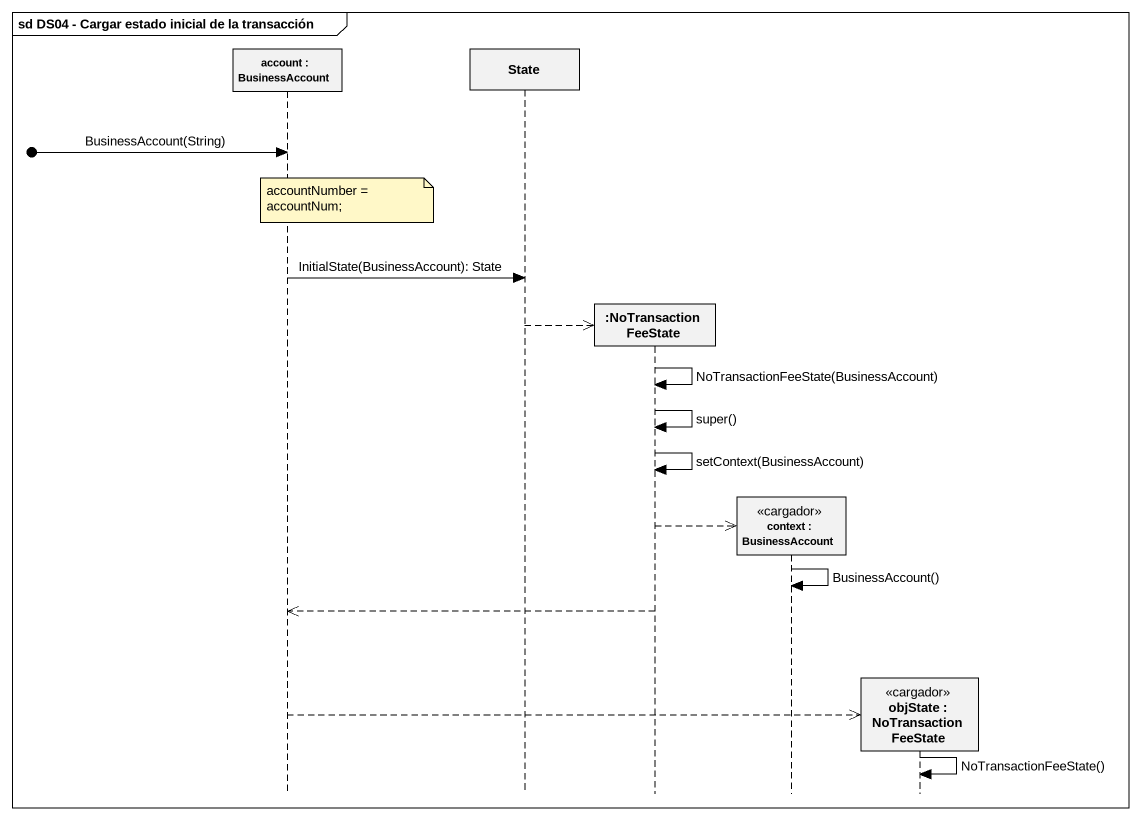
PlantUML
@startuml
mainframe sd DS04 - Cargar estado inicial de la transacción
hide footbox
participant "account : BusinessAccount" as account
participant "State" as State_
participant ":NoTransactionFeeState" as NoTransactionFeeState
participant "context : BusinessAccount" as context <<cargador>>
participant "objState : NoTransactionFeeState" as objState <<cargador>>

[o-> account : BusinessAccount(String)
note over account : accountNumber = accountNum;
account -> State_ : InitialState(BusinessAccount): State
State_ -->> NoTransactionFeeState **
NoTransactionFeeState -> NoTransactionFeeState : NoTransactionFeeState(BusinessAccount)
NoTransactionFeeState -> NoTransactionFeeState : super()
NoTransactionFeeState -> NoTransactionFeeState : setContext(BusinessAccount)
NoTransactionFeeState -->> context **
context -> context : BusinessAccount()
NoTransactionFeeState -->> account
account -->> objState **
objState -> objState : NoTransactionFeeState()
@enduml
